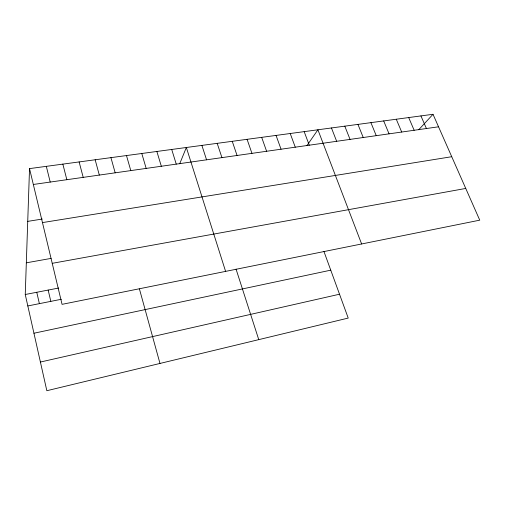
<?xml version="1.0" encoding="UTF-8"?>
<svg xmlns="http://www.w3.org/2000/svg" width="505" height="505" viewBox="0 0 505 505"><rect width="100%" height="100%" fill="white"/><g stroke="black" fill="none" stroke-linecap="round" stroke-linejoin="round"><path stroke-width="0.76" d="M323.932 251.439L348.216 318.074L46.839 390.712L25.25 294.503L29.524 168.607L433.012 114.288L479.75 220.167L62.058 304.345L29.524 168.607M179.704 163.797L186.345 147.492L225.602 271.381M306.895 145.68L317.916 129.785L361.63 243.972M418.708 129.76L433.012 114.288M40.406 362.041L339.524 294.219M33.942 333.231L330.762 270.169M27.819 305.948L61.383 299.269M25.25 294.503L58.687 288.033M52.223 263.326L465.743 188.441M26.323 262.821L51.125 258.39M42.464 222.598L451.735 156.708M27.731 221.373L42.319 219.044M33.324 184.47L438.536 126.799M420.936 115.916L426.428 128.522M408.697 117.564L414.151 130.271M396.28 119.23L401.696 132.039M383.686 120.929L389.065 133.838M370.91 122.646L376.244 135.662M357.95 124.394L363.24 137.518M344.801 126.162L350.047 139.393M331.457 127.961L336.658 141.299M304.174 131.635L309.268 145.194M290.217 133.509L295.267 147.189M276.058 135.416L281.045 149.215M261.678 137.354L266.608 151.266M247.078 139.317L251.951 153.356M232.25 141.318L237.06 155.477M217.188 143.344L221.935 157.629M201.886 145.402L206.564 159.814M236.062 269.14L258.756 339.631M171.713 149.467L176.251 164.131M156.859 151.462L161.329 166.252M141.785 153.495L146.179 168.411M126.477 155.553L130.795 170.602M110.936 157.648L115.178 172.824M139.424 288.948L159.978 363.442M95.155 159.769L99.315 175.077M79.127 161.928L83.205 177.375M62.854 164.119L66.843 179.704M46.321 166.347L50.216 182.071M48.164 290.072L50.822 301.371M36.77 292.275L39.384 303.65"/></g></svg>
